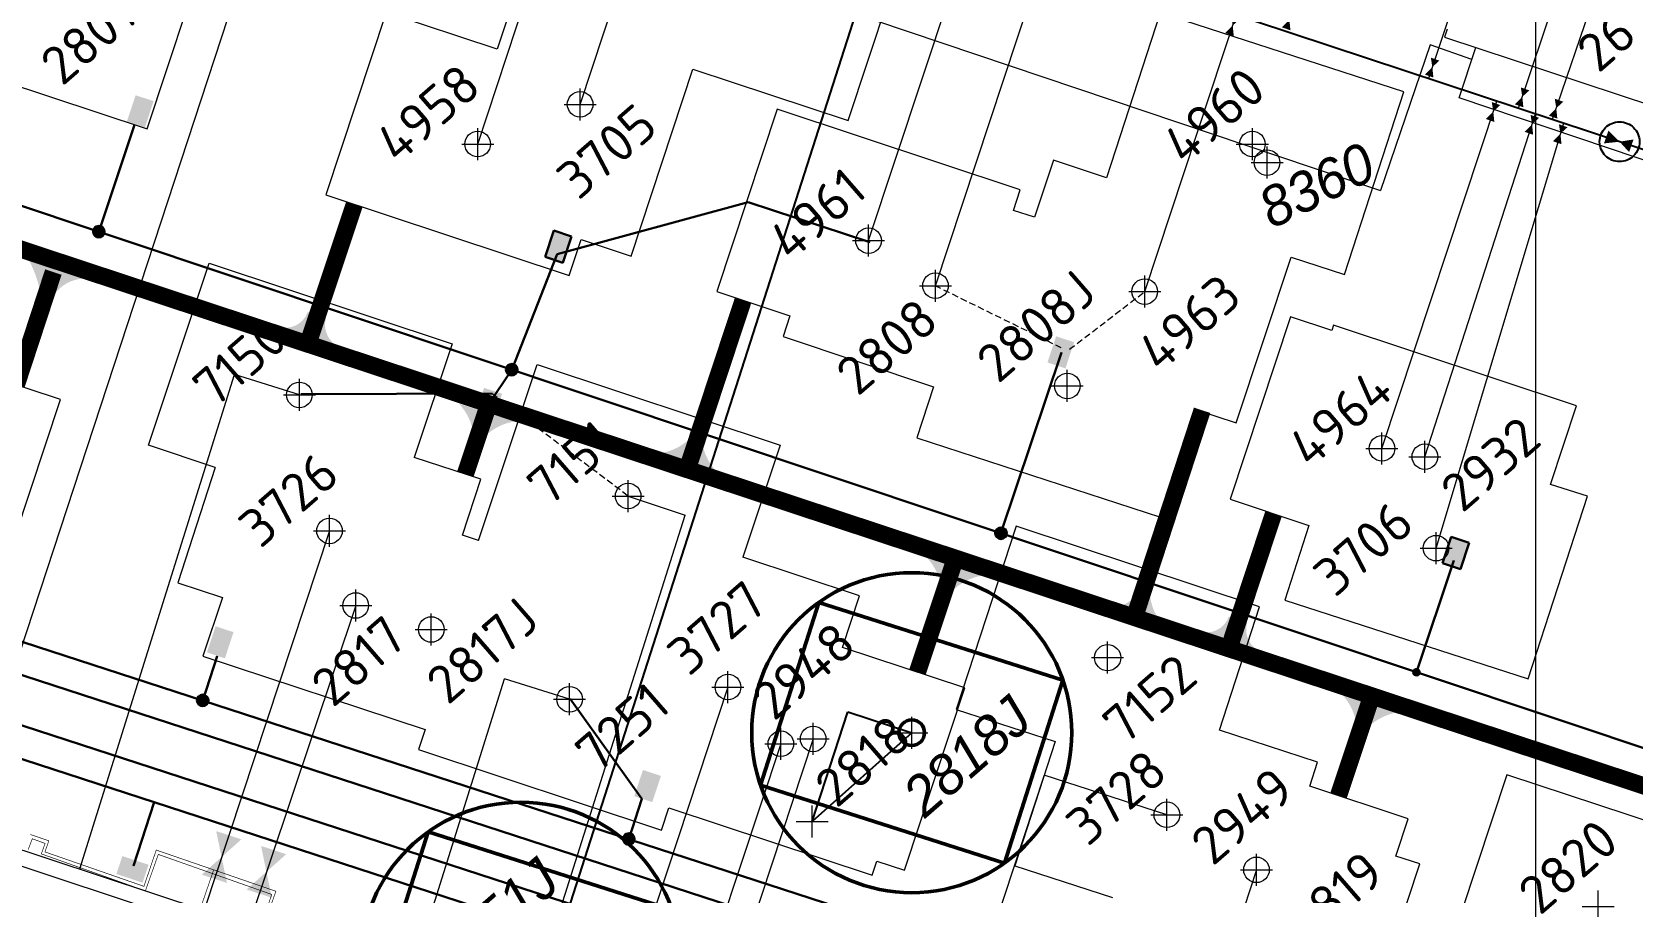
# Model space of a CAD drawing. Header units: millimetres. Extents: x 519 to 9564855, y -810 to 5021775.
# Drawn here: x 9542530 to 9543030, y 4998212 to 4998481 of the extents above; entities that cross this region are included whole.
import ezdxf
from ezdxf.enums import TextEntityAlignment as Align

# ---------------------------------------------------------------- set-up
doc = ezdxf.new("R2010")
doc.units = ezdxf.units.MM
doc.header["$LTSCALE"] = 2
doc.header["$MEASUREMENT"] = 0
doc.header["$PDMODE"] = 2
doc.header["$PDSIZE"] = 5
for name, pattern in [('1', [0]), ('92051501$0$DASHED', [0.75, 0.5, -0.25]), ('92051501$0$GROUND2', [35, 25, -10])]:
    doc.linetypes.add(name, pattern=pattern)
doc.layers.add('13A этап', color=7, linetype='Continuous', true_color=0xaafdfa)
for name, color, linetype in [('Existing roads', 41, 'Continuous'), ('Future Roads', 44, 'Continuous'), ('GRID_PULKOVO', 7, 'Continuous'), ('new 100 wells', 131, 'Continuous'), ('OilColl&Flowlines', 3, 'Continuous'), ('Stage 11.Object 3.Frame&Text', 7, 'Continuous'), ('Stage 12 wells.Text&Frame', 52, 'Continuous'), ('Stage8 wlls text', 7, 'Continuous'), ('Wels of 13phase', 200, 'Continuous'), ('Скважины - Конфликты наземки', 92, 'Continuous'), ('Скважины на 2013 год.', 21, '1'), ('Скважины на 2014 год', 70, 'Continuous')]:
    doc.layers.add(name, color=color, linetype=linetype)
for name, color, linetype, lineweight in [('PPLINE_GAS', 4, 'GAS_LINE', 30), ('Stage 11.Object 2.Frame&Text', 26, 'Continuous', 53), ('WELLS(drilled after 2000y)', 6, 'Continuous', 40), ('Скважины на 2022 год', 60, 'Continuous', 13), ('Скважины на 2023 год', 201, 'Continuous', 20), ('Скважины на 2027 год', 20, 'Continuous', 50), ('Электро', 1, 'Continuous', 30), ('Электроснаб', 1, 'Continuous', 18), ('Электроснабжене', 1, 'Continuous', 18)]:
    doc.layers.add(name, color=color, linetype=linetype, lineweight=lineweight)
doc.styles.add('92051501$0$STANDARD', font='simplex.shx')
doc.styles.add('Elect', font='isocpeur.ttf')
doc.styles.add('GeoApp', font='', dxfattribs={"height": 1})
doc.styles.add('Line_GUGK', font='')
doc.styles.get("Standard").update_dxf_attribs({"font": 'isocpeur.ttf', "width": 0.5})
doc.styles.get('GeoApp').set_extended_font_data('D431', italic=True)
doc.styles.get('Line_GUGK').set_extended_font_data('Bm431', italic=True)
doc.linetypes.add('GAS_LINE', pattern='A,0.5,-0.2,["G",92051501$0$STANDARD,S=0.1,R=0,X=-0.1,Y=-0.05],-0.05', length=0.75)

msp = doc.modelspace()

# ---------------------------------------------------------------- hatches: boundary and pattern name
at = {"layer": 'Existing roads', "lineweight": 0}
h = msp.add_hatch(color=256, dxfattribs=at)
edge = h.paths.add_edge_path(flags=16)
edge.add_line((9542915.00048, 4997805.77889), (9542915.82838, 4997805.50495))
edge = h.paths.add_edge_path(flags=16)
edge.add_line((9542915.0804, 4997806.02041), (9542916.50414, 4997805.54932))
edge = h.paths.add_edge_path(flags=17)
edge.add_line((9542915.16031, 4997806.26193), (9542916.96364, 4997805.66524))
edge = h.paths.add_edge_path(flags=17)
edge.add_line((9542915.24023, 4997806.50345), (9542917.32836, 4997805.81252))
edge = h.paths.add_edge_path(flags=17)
edge.add_line((9542915.32014, 4997806.74496), (9542917.63357, 4997805.97949))
edge = h.paths.add_edge_path(flags=17)
edge.add_line((9542915.40006, 4997806.98648), (9542917.89543, 4997806.16081))
edge = h.paths.add_edge_path(flags=17)
edge.add_line((9542915.47997, 4997807.228), (9542918.12293, 4997806.3535))
edge = h.paths.add_edge_path(flags=17)
edge.add_line((9542915.55988, 4997807.46952), (9542918.32156, 4997806.55573))
edge = h.paths.add_edge_path(flags=17)
edge.add_line((9542915.6398, 4997807.71104), (9542918.49494, 4997806.76633))
edge = h.paths.add_edge_path(flags=17)
edge.add_line((9542915.71971, 4997807.95256), (9542918.64549, 4997806.98447))
edge = h.paths.add_edge_path(flags=17)
edge.add_line((9542915.79963, 4997808.19408), (9542918.77483, 4997807.20964))
edge = h.paths.add_edge_path(flags=17)
edge.add_line((9542915.87954, 4997808.4356), (9542918.88401, 4997807.44147))
edge = h.paths.add_edge_path(flags=17)
edge.add_line((9542916.09053, 4997811.84928), (9542916.91843, 4997811.57535))
edge = h.paths.add_edge_path(flags=17)
edge.add_line((9542915.41477, 4997811.80492), (9542916.83851, 4997811.33383))
edge = h.paths.add_edge_path(flags=17)
edge.add_line((9542914.95527, 4997811.689), (9542916.7586, 4997811.09231))
edge = h.paths.add_edge_path(flags=16)
edge.add_line((9542914.59055, 4997811.54171), (9542916.67869, 4997810.85079))
edge = h.paths.add_edge_path(flags=17)
edge.add_line((9542914.28535, 4997811.37474), (9542916.59877, 4997810.60927))
edge = h.paths.add_edge_path(flags=16)
edge.add_line((9542914.02348, 4997811.19343), (9542916.51886, 4997810.36775))
edge = h.paths.add_edge_path(flags=16)
edge.add_line((9542913.79599, 4997811.00074), (9542916.43894, 4997810.12623))
edge = h.paths.add_edge_path(flags=16)
edge.add_line((9542913.59735, 4997810.7985), (9542916.35903, 4997809.88471))
edge = h.paths.add_edge_path(flags=17)
edge.add_line((9542913.42397, 4997810.58791), (9542916.27911, 4997809.64319))
edge = h.paths.add_edge_path(flags=17)
edge.add_line((9542913.27342, 4997810.36976), (9542916.1992, 4997809.40167))
edge = h.paths.add_edge_path(flags=17)
edge.add_line((9542913.14408, 4997810.1446), (9542916.11928, 4997809.16016))
edge = h.paths.add_edge_path(flags=17)
edge.add_line((9542913.0349, 4997809.91276), (9542916.03937, 4997808.91864))
edge = h.paths.add_edge_path(flags=16)
edge.add_line((9542912.9453, 4997809.67445), (9542918.97361, 4997807.67979))
edge = h.paths.add_edge_path(flags=0)
edge.add_line((9542912.9453, 4997809.67445), (9542918.97361, 4997807.67979))
edge = h.paths.add_edge_path(flags=17)
edge.add_line((9542916.95679, 4997811.69128), (9542914.96213, 4997805.66296))
edge = h.paths.add_edge_path()
edge.add_arc((9542915.95946, 4997808.67712), 3.17487, 0, 360)
h.paths.add_polyline_path([(9541621.30331, 4998240.21534), (9541619.40682, 4998234.52294), (9541668.34915, 4998218.3288), (9541670.24564, 4998224.02121)])
edge = h.paths.add_edge_path()
edge.add_line((9541543.45632, 4998259.65358), (9541545.35281, 4998265.34598))
edge.add_line((9541545.35281, 4998265.34598), (9539882.1273, 4998815.67717))
edge.add_arc((9539884.64036, 4998823.2722), 8, 161.691556, 251.691556, ccw=False)
edge.add_line((9539877.04533, 4998825.78526), (9539870.13442, 4998804.89892))
edge.add_arc((9539877.72945, 4998802.38586), 8, 71.691556, 161.691556, ccw=False)
edge.add_line((9539880.24251, 4998809.9809), (9541543.45632, 4998259.65358))
h.paths.add_polyline_path([(9542731.24197, 4997866.63683), (9542733.13846, 4997872.32923), (9541746.19614, 4998198.89057), (9541744.29964, 4998193.19816)])
edge = h.paths.add_edge_path()
edge.add_line((9542910.0184, 4997814.64503), (9542909.36398, 4997812.66899))
edge.add_line((9542909.36398, 4997812.66899), (9542916.00503, 4997810.46964))
edge.add_arc((9542908.97287, 4997822.57537), 14, 300.1520949, 341.6915561)
edge.add_line((9542922.26418, 4997818.17752), (9542982.04609, 4997998.85197))
edge.add_arc((9542983.94484, 4997998.22371), 2, 71.691556, 161.6915561, ccw=False)
edge.add_line((9542984.57311, 4998000.12246), (9542975.07709, 4998003.26452))
edge.add_arc((9542974.44884, 4998001.36581), 1.99996, -18.3072492, 71.6915562, ccw=False)
edge.add_line((9542976.34757, 4998000.73759), (9542916.56564, 4997820.06306))
edge.add_arc((9542908.97061, 4997822.57612), 8, 277.5258796, 341.691556, ccw=False)
h.paths.add_polyline_path([(9542831.9304, 4997833.32085), (9542833.8167, 4997839.01663), (9542809.08896, 4997847.19859), (9542807.19247, 4997841.50618)])
for points in [[(9542626.95538, 4998382.03633, -0.406846034), (9542622.13388, 4998391.33236), (9542616.43307, 4998393.21865, -0.406846034), (9542607.01841, 4998388.63311)], [(9542914.70481, 4998286.85597, -0.406846034), (9542909.88331, 4998296.15201), (9542904.18251, 4998298.0383, -0.406846034), (9542894.76785, 4998293.45275)]]:
    msp.add_hatch(color=256, dxfattribs=at).paths.add_polyline_path(points)
h = msp.add_hatch(color=256, dxfattribs=at)
h.paths.add_polyline_path([(9542737.8959, 4998353.63794), (9542739.48313, 4998353.04118, 0.155118741), (9542744.01579, 4998343.50417), (9542735.46019, 4998346.25731)])
h.paths.add_polyline_path([(9542736.37019, 4998354.21157), (9542737.8959, 4998353.63794), (9542735.46019, 4998346.25731), (9542726.66426, 4998349.08779, 0.161550784)])
at = {"layer": 'Future Roads', "lineweight": 0}
h = msp.add_hatch(color=256, dxfattribs=at)
edge = h.paths.add_edge_path()
edge.add_line((9542534.9325, 4998399.41432), (9542532.68099, 4998400.18694))
edge.add_arc((9542497.8396, 4998392.58594), 35.66087, 12.3068239, 28.0786048)
edge.add_line((9542529.30328, 4998409.37088), (9542537.3683, 4998406.71943))
edge.add_line((9542537.3683, 4998406.71943), (9542534.9325, 4998399.41432))
edge = h.paths.add_edge_path()
edge.add_line((9542537.15174, 4998398.54859), (9542534.9325, 4998399.41432))
edge.add_line((9542534.9325, 4998399.41432), (9542537.3683, 4998406.71943))
edge.add_line((9542537.3683, 4998406.71943), (9542546.40749, 4998403.63499))
edge.add_arc((9542546.76648, 4998392.01715), 11.62338, 91.7698692, 145.8111789)
h = msp.add_hatch(color=256, dxfattribs=at)
h.paths.add_polyline_path([(9542669.75191, 4998354.46104), (9542668.16468, 4998355.0578, 0.155118741), (9542663.63202, 4998364.59481), (9542672.18762, 4998361.84167)])
h.paths.add_polyline_path([(9542671.27762, 4998353.88741), (9542669.75191, 4998354.46104), (9542672.18762, 4998361.84167), (9542680.98355, 4998359.01119, 0.161550784)])
h = msp.add_hatch(color=256, dxfattribs=at)
h.paths.add_polyline_path([(9542815.95325, 4998306.31217), (9542814.36601, 4998306.90894, 0.155118741), (9542809.83336, 4998316.44595), (9542818.38895, 4998313.6928)])
h.paths.add_polyline_path([(9542817.47895, 4998305.73855), (9542815.95325, 4998306.31217), (9542818.38895, 4998313.6928), (9542827.18489, 4998310.86232, 0.161550784)])
h = msp.add_hatch(color=256, dxfattribs=at)
h.paths.add_polyline_path([(9542877.9849, 4998304.89934), (9542879.57214, 4998304.30258, 0.155118741), (9542884.10479, 4998294.76557), (9542875.54919, 4998297.51871)])
h.paths.add_polyline_path([(9542876.4592, 4998305.47297), (9542877.9849, 4998304.89934), (9542875.54919, 4998297.51871), (9542866.75326, 4998300.34919, 0.161550784)])
h = msp.add_hatch(color=256, dxfattribs=at)
h.paths.add_polyline_path([(9542945.65304, 4998263.55273), (9542944.0658, 4998264.14949, 0.155118741), (9542939.53315, 4998273.6865), (9542948.08874, 4998270.93336)])
h.paths.add_polyline_path([(9542947.17874, 4998262.9791), (9542945.65304, 4998263.55273), (9542948.08874, 4998270.93336), (9542956.88468, 4998268.10288, 0.161550784)])
at = {"layer": 'Электро'}
for points in [[(9542559.92382, 4998452.76645), (9542565.53606, 4998450.90947), (9542568.24329, 4998459.09133), (9542562.63105, 4998460.94831)], [(9542690.52543, 4998410.46894), (9542696.13766, 4998408.61195), (9542698.84489, 4998416.79381), (9542693.23266, 4998418.6508)], [(9542847.49603, 4998377.43538), (9542853.10826, 4998375.5784), (9542855.81549, 4998383.76026), (9542850.20325, 4998385.61724)], [(9542970.89617, 4998314.72297), (9542976.50841, 4998312.86598), (9542979.21564, 4998321.04784), (9542973.6034, 4998322.90483)], [(9542584.90826, 4998286.83079), (9542590.52049, 4998284.9738), (9542593.22772, 4998293.15566), (9542587.61549, 4998295.01265)], [(9542718.4186, 4998241.91077), (9542724.03083, 4998240.05378), (9542726.73806, 4998248.23564), (9542721.12583, 4998250.09263)]]:
    msp.add_hatch(color=256, dxfattribs=at).paths.add_polyline_path(points)
h = msp.add_hatch(color=256, dxfattribs=at)
edge = h.paths.add_edge_path()
edge.add_arc((9542551.14102, 4998418.29608), 1.80448, 0, 360)
h = msp.add_hatch(color=256, dxfattribs=at)
edge = h.paths.add_edge_path()
edge.add_arc((9542680.13254, 4998375.17202), 1.80448, 0, 360)
at = {"layer": 'Электро', "ltscale": 0.5}
msp.add_hatch(color=256, dxfattribs=at).paths.add_polyline_path([(9542668.78304, 4998361.33343), (9542674.39527, 4998359.47644), (9542677.1025, 4998367.6583), (9542671.49027, 4998369.51528)])
at = {"layer": 'Электро'}
h = msp.add_hatch(color=256, dxfattribs=at)
edge = h.paths.add_edge_path()
edge.add_arc((9542832.97257, 4998324.07499), 1.80448, 0, 360)
h = msp.add_hatch(color=256, dxfattribs=at)
edge = h.paths.add_edge_path()
edge.add_arc((9542583.59164, 4998271.83253), 1.80448, 0, 360)
h = msp.add_hatch(color=256, dxfattribs=at)
edge = h.paths.add_edge_path()
edge.add_arc((9542716.71006, 4998228.51848), 1.80448, 0, 360)
at = {"layer": 'Электро', "ltscale": 7.5}
msp.add_hatch(color=256, dxfattribs=at).paths.add_polyline_path([(9542564.81803, 4998214.87159), (9542566.67501, 4998220.48382), (9542558.49315, 4998223.19105), (9542556.63617, 4998217.57882)])
at = {"layer": 'Электроснаб', "linetype": '92051501$0$DASHED', "lineweight": 0}
for points in [[(9542559.92382, 4998452.76645), (9542565.53606, 4998450.90947), (9542568.24329, 4998459.09133), (9542562.63105, 4998460.94831)], [(9542690.52543, 4998410.46894), (9542696.13766, 4998408.61195), (9542698.84489, 4998416.79381), (9542693.23266, 4998418.6508)], [(9542847.49603, 4998377.43538), (9542853.10826, 4998375.5784), (9542855.81549, 4998383.76026), (9542850.20325, 4998385.61724)], [(9542970.89617, 4998314.72297), (9542976.50841, 4998312.86598), (9542979.21564, 4998321.04784), (9542973.6034, 4998322.90483)], [(9542584.90826, 4998286.83079), (9542590.52049, 4998284.9738), (9542593.22772, 4998293.15566), (9542587.61549, 4998295.01265)], [(9542718.4186, 4998241.91077), (9542724.03083, 4998240.05378), (9542726.73806, 4998248.23564), (9542721.12583, 4998250.09263)]]:
    msp.add_hatch(color=1, dxfattribs=at).paths.add_polyline_path(points)
h = msp.add_hatch(color=1, dxfattribs=at)
edge = h.paths.add_edge_path()
edge.add_arc((9542551.14102, 4998418.29608), 1.80448, 0, 360)
h = msp.add_hatch(color=1, dxfattribs=at)
edge = h.paths.add_edge_path()
edge.add_arc((9542680.13254, 4998375.17202), 1.80448, 0, 360)
at = {"layer": 'Электроснаб', "linetype": '92051501$0$DASHED', "lineweight": 0, "ltscale": 0.5}
msp.add_hatch(color=1, dxfattribs=at).paths.add_polyline_path([(9542668.78304, 4998361.33343), (9542674.39527, 4998359.47644), (9542677.1025, 4998367.6583), (9542671.49027, 4998369.51528)])
at = {"layer": 'Электроснаб', "linetype": '92051501$0$DASHED', "lineweight": 0}
h = msp.add_hatch(color=1, dxfattribs=at)
edge = h.paths.add_edge_path()
edge.add_arc((9542832.97257, 4998324.07499), 1.80448, 0, 360)
h = msp.add_hatch(color=1, dxfattribs=at)
edge = h.paths.add_edge_path()
edge.add_arc((9542583.59164, 4998271.83253), 1.80448, 0, 360)
h = msp.add_hatch(color=1, dxfattribs=at)
edge = h.paths.add_edge_path()
edge.add_arc((9542716.71006, 4998228.51848), 1.80448, 0, 360)
at = {"layer": 'Электроснаб', "linetype": '92051501$0$DASHED', "lineweight": 0, "ltscale": 7.5}
msp.add_hatch(color=1, dxfattribs=at).paths.add_polyline_path([(9542564.81803, 4998214.87159), (9542566.67501, 4998220.48382), (9542558.49315, 4998223.19105), (9542556.63617, 4998217.57882)])
at = {"layer": 'Электроснабжене', "linetype": '92051501$0$DASHED', "lineweight": 0}
for points in [[(9542559.92382, 4998452.76645), (9542565.53606, 4998450.90947), (9542568.24329, 4998459.09133), (9542562.63105, 4998460.94831)], [(9542690.52543, 4998410.46894), (9542696.13766, 4998408.61195), (9542698.84489, 4998416.79381), (9542693.23266, 4998418.6508)], [(9542847.49603, 4998377.43538), (9542853.10826, 4998375.5784), (9542855.81549, 4998383.76026), (9542850.20325, 4998385.61724)], [(9542970.89617, 4998314.72297), (9542976.50841, 4998312.86598), (9542979.21564, 4998321.04784), (9542973.6034, 4998322.90483)], [(9542584.90826, 4998286.83079), (9542590.52049, 4998284.9738), (9542593.22772, 4998293.15566), (9542587.61549, 4998295.01265)], [(9542718.4186, 4998241.91077), (9542724.03083, 4998240.05378), (9542726.73806, 4998248.23564), (9542721.12583, 4998250.09263)]]:
    msp.add_hatch(color=1, dxfattribs=at).paths.add_polyline_path(points)
h = msp.add_hatch(color=1, dxfattribs=at)
edge = h.paths.add_edge_path()
edge.add_arc((9542551.14102, 4998418.29608), 1.80448, 0, 360)
h = msp.add_hatch(color=1, dxfattribs=at)
edge = h.paths.add_edge_path()
edge.add_arc((9542680.13254, 4998375.17202), 1.80448, 0, 360)
at = {"layer": 'Электроснабжене', "linetype": '92051501$0$DASHED', "lineweight": 0, "ltscale": 0.5}
msp.add_hatch(color=1, dxfattribs=at).paths.add_polyline_path([(9542668.78304, 4998361.33343), (9542674.39527, 4998359.47644), (9542677.1025, 4998367.6583), (9542671.49027, 4998369.51528)])
at = {"layer": 'Электроснабжене', "linetype": '92051501$0$DASHED', "lineweight": 0}
h = msp.add_hatch(color=1, dxfattribs=at)
edge = h.paths.add_edge_path()
edge.add_arc((9542832.97257, 4998324.07499), 1.80448, 0, 360)
h = msp.add_hatch(color=1, dxfattribs=at)
edge = h.paths.add_edge_path()
edge.add_arc((9542583.59164, 4998271.83253), 1.80448, 0, 360)
h = msp.add_hatch(color=1, dxfattribs=at)
edge = h.paths.add_edge_path()
edge.add_arc((9542716.71006, 4998228.51848), 1.80448, 0, 360)
at = {"layer": 'Электроснабжене', "linetype": '92051501$0$DASHED', "lineweight": 0, "ltscale": 7.5}
msp.add_hatch(color=1, dxfattribs=at).paths.add_polyline_path([(9542564.81803, 4998214.87159), (9542566.67501, 4998220.48382), (9542558.49315, 4998223.19105), (9542556.63617, 4998217.57882)])

# ---------------------------------------------------------------- linework, layer by layer
at = {"color": 3, "lineweight": 0, "ltscale": 5}
for p, q in [((9542545.17832, 4998219.16809), (9542593.55363, 4998373.72048)), ((9542613.8, 4998367.3), (9542593.55363, 4998373.72048)), ((9542716.5, 4998335.7), (9542734.32373, 4998329.77103)), ((9542684.70693, 4998173.0006), (9542734.32292, 4998329.7713)), ((9542648.55125, 4998184.96386), (9542677.85009, 4998278.56958)), ((9542698.2, 4998272.2), (9542677.85009, 4998278.56958))]:
    msp.add_line(p, q, dxfattribs=at)
at = {"layer": '13A этап', "color": 0, "linetype": 'ByBlock', "lineweight": 0}
msp.add_lwpolyline([(9542729.21236, 4998238.26462), (9542792.76254, 4998217.23702), (9542794.20655, 4998221.60113)], dxfattribs=at)
msp.add_circle((9542764.2, 4998258.3), 4, dxfattribs=at)
msp.add_point((9542764.2, 4998258.3), dxfattribs=at)
at = {"layer": 'Existing roads', "lineweight": 0, "const_width": 5.4, "flags": 128}
for points in [[(9543265.07276, 4998168.63399), (9542338.03945, 4998475.27355)], [(9542630.95978, 4998426.84011), (9542616.45816, 4998383.24881)], [(9542752.41225, 4998396.85436), (9542734.92703, 4998343.99301)], [(9542918.14029, 4998330.19141), (9542904.1939, 4998288.04226)]]:
    msp.add_lwpolyline(points, dxfattribs=at)
at = {"layer": 'Future Roads', "lineweight": 0, "const_width": 5.4, "flags": 128}
for points in [[(9542536.93517, 4998405.69133), (9542525.346, 4998370.39614)], [(9542672.94277, 4998364.49586), (9542665.62915, 4998342.52487)], [(9542818.55439, 4998315.7205), (9542806.88128, 4998280.63161)], [(9542948.8018, 4998273.24855), (9542938.39721, 4998242.04251)]]:
    msp.add_lwpolyline(points, dxfattribs=at)
at = {"layer": 'Future Roads', "lineweight": 0, "const_width": 5.4}
msp.add_lwpolyline([(9542895.8091, 4998362.49514), (9542874.66046, 4998297.76696)], dxfattribs=at)
at = {"layer": 'GRID_PULKOVO', "lineweight": 0}
msp.add_line((9543000.00017, 5010000), (9543000.00017, 4991999.97358), dxfattribs=at)
at = {"layer": 'new 100 wells', "color": 0, "linetype": 'ByBlock', "lineweight": 0}
msp.add_lwpolyline([(9542836.88541, 4998424.9773), (9542839.01798, 4998431.42241), (9542763.03745, 4998456.56299), (9542744.18202, 4998399.5776), (9542767.01459, 4998392.02271)], dxfattribs=at)
msp.add_circle((9542791.6, 4998415.5), 4, dxfattribs=at)
msp.add_point((9542791.6, 4998415.5), dxfattribs=at)
at = {"layer": 'OilColl&Flowlines', "lineweight": 25}
msp.add_line((9543220.35647, 4998382.2503), (9541918.21739, 4998812.69681), dxfattribs=at)
at = {"layer": 'OilColl&Flowlines', "linetype": 'ByBlock', "lineweight": 0}
for p, q in [((9542669.5, 4998445.7), (9542704.86246, 4998552.64317)), ((9542877.9, 4998399.6), (9542906.47996, 4998485.97513)), ((9542952, 4998350.6), (9542987.86527, 4998459.06378))]:
    msp.add_line(p, q, dxfattribs=at)
at = {"layer": 'OilColl&Flowlines', "linetype": '92051501$0$GROUND2', "lineweight": -2, "ltscale": 50}
msp.add_line((9542795.37463, 4998510.85681), (9542686.8276, 4998172.3559, 0), dxfattribs=at)
at = {"layer": 'OilColl&Flowlines', "lineweight": 0}
for p, q in [((9542791.6, 4998415.5), (9542823.92976, 4998513.27167)), ((9541860.89027, 4998445.5866), (9543047.06354, 4998053.10336))]:
    msp.add_line(p, q, dxfattribs=at)
at = {"layer": 'OilColl&Flowlines', "color": 3, "linetype": 'ByBlock', "lineweight": 0, "ltscale": 25}
for p, q in [((9542812.51009, 4998401.43048), (9542846.998, 4998505.64373)), ((9543009.3, 4998500.9), (9542994.58847, 4998456.84065)), ((9543019.2, 4998494.6), (9543005.20943, 4998453.32866)), ((9542965.4, 4998348), (9543000.00017, 4998455.09321)), ((9542631.4, 4998301.5), (9542598.01042, 4998201.6869)), ((9542774.3, 4998259.8), (9542739.57278, 4998154.84648)), ((9542764.2, 4998258.3), (9542730.91679, 4998157.71059))]:
    msp.add_line(p, q, dxfattribs=at)
at = {"layer": 'OilColl&Flowlines', "linetype": 'ByBlock', "lineweight": 0, "ltscale": 25}
msp.add_line((9542912.8, 4998218.9), (9542876.60336, 4998109.50555), dxfattribs=at)
at = {"layer": 'OilColl&Flowlines', "lineweight": -2}
for points in [[(9542906.23441, 4998485.2094, 2.82593, 0, 0), (9542905.36263, 4998482.73686, 0, 2.82593, 0), (9542904.3705, 4998479.92298, 2.82593, 2.82593, 0)], [(9542968.60023, 4998472.21743, 2.82593, 0, 0), (9542967.72845, 4998469.7449, 0, 2.82593, 0), (9542966.73632, 4998466.93102, 2.82593, 2.82593, 0)], [(9542996.70889, 4998462.92555, 2.82593, 0, 0), (9542995.83711, 4998460.45302, 0, 2.82593, 0), (9542994.84498, 4998457.63914, 2.82593, 2.82593, 0)], [(9542987.63574, 4998458.3465, 2.82593, 0, 0), (9542986.76397, 4998455.87396, 0, 2.82593, 0), (9542985.77183, 4998453.06008, 2.82593, 2.82593, 0)], [(9543007.31737, 4998459.37619, 2.82593, 0, 0), (9543006.44559, 4998456.90366, 0, 2.82593, 0), (9543005.45346, 4998454.08977, 2.82593, 2.82593, 0)], [(9542999.75847, 4998454.3391, 2.82593, 0, 0), (9542998.88669, 4998451.86657, 0, 2.82593, 0), (9542997.89456, 4998449.05269, 2.82593, 2.82593, 0)], [(9543008.61538, 4998451.40432, 2.82593, 0, 0), (9543007.7436, 4998448.93179, 0, 2.82593, 0), (9543006.75147, 4998446.1179, 2.82593, 2.82593, 0)], [(9543029.9023, 4998445.14506, 4.19757, 0, 0), (9543026.22419, 4998446.42436, 0, 4.19757, 0), (9543022.0383, 4998447.88028, 4.19757, 4.19757, 0)]]:
    msp.add_lwpolyline(points, format="xyseb", dxfattribs=at)
at = {"layer": 'OilColl&Flowlines', "color": 1, "lineweight": -2}
msp.add_lwpolyline([(9542923.93788, 4998486.98138, 2.82593, 0, 0), (9542923.0661, 4998484.50884, 0, 2.82593, 0), (9542922.07397, 4998481.69496, 2.82593, 2.82593, 0)], format="xyseb", dxfattribs=at)
at = {"layer": 'OilColl&Flowlines', "linetype": '92051501$0$GROUND2', "lineweight": -2, "ltscale": 50}
msp.add_circle((9543026.22419, 4998446.42436), 6.22719, dxfattribs=at)
at = {"layer": 'OilColl&Flowlines', "color": 3, "lineweight": 0}
for points in [[(9542595.66225, 4998228.40181), (9542589.48222, 4998222.89724), (9542587.80514, 4998231.00158)], [(9542609.67446, 4998223.76542), (9542603.49444, 4998218.26085), (9542601.81735, 4998226.36519)], [(9542591.15931, 4998214.7929), (9542583.3022, 4998217.39267), (9542589.48222, 4998222.89724)], [(9542605.17152, 4998210.15651), (9542597.31441, 4998212.75629), (9542603.49444, 4998218.26085)]]:
    msp.add_solid(points, dxfattribs=at)
at = {"layer": 'PPLINE_GAS', "color": 4, "linetype": 'GAS_LINE', "lineweight": 0, "ltscale": 25}
for p, q in [((9542611.13931, 4998545.18502, 0), (9542524.39632, 4998280.57741)), ((9542611.34011, 4998545.79754, 0), (9542951.51798, 4998431.2231)), ((9542967.00322, 4998476.70366), (9542951.51798, 4998431.2231)), ((9542980.11117, 4998472.07515), (9542967.00322, 4998476.70366))]:
    msp.add_line(p, q, dxfattribs=at)
at = {"layer": 'PPLINE_GAS', "color": 4, "linetype": 'GAS_LINE', "lineweight": 0, "ltscale": 15}
for p, q in [((9542976.12757, 4998460.17428), (9542981.31657, 4998475.85661)), ((9543466.85717, 4998293.90202), (9542976.12757, 4998460.17428))]:
    msp.add_line(p, q, dxfattribs=at)
at = {"layer": 'Stage 11.Object 2.Frame&Text', "color": 0, "linetype": 'ByBlock', "lineweight": 0}
msp.add_lwpolyline([(9543004.68579, 4998339.34507), (9543012.81798, 4998363.92241), (9542936.83745, 4998389.06299), (9542936.29056, 4998387.41013)], dxfattribs=at)
msp.add_circle((9542965.4, 4998348), 4, dxfattribs=at)
msp.add_point((9542965.4, 4998348), dxfattribs=at)
at = {"layer": 'Stage 11.Object 3.Frame&Text', "color": 0, "linetype": 'ByBlock', "lineweight": 0}
for points in [[(9542972.40435, 4998481.56286), (9542971.58202, 4998479.07759), (9543047.56255, 4998453.93701), (9543066.41798, 4998510.92241), (9543055.79565, 4998514.43714)], [(9542843.43074, 4998422.81156), (9542836.88541, 4998424.9773)], [(9542767.01459, 4998392.02271), (9542764.88202, 4998385.5776), (9542811.90091, 4998369.84722), (9542811.90091, 4998369.84722)], [(9542455.01103, 4998330.42756), (9542520.26255, 4998308.83701), (9542539.11798, 4998365.82241), (9542507.17008, 4998376.39339)], [(9542589.72674, 4998304.03721), (9542583.65597, 4998285.6957), (9542653.04311, 4998262.73675)], [(9542794.20655, 4998221.60113), (9542802.86254, 4998218.73702), (9542821.71798, 4998275.72241), (9542783.4389, 4998288.38826)], [(9543057.636, 4998226.56903), (9542990.97491, 4998248.62598), (9542972.11947, 4998191.64058), (9542982.45113, 4998188.22202)], [(9542872.83183, 4998200.51259), (9542868.98202, 4998188.8776), (9542944.96254, 4998163.73702), (9542963.81798, 4998220.72241), (9542956.36817, 4998223.18742)]]:
    msp.add_lwpolyline(points, dxfattribs=at)
for centre in [(9542812.51009, 4998401.43048), (9542631.4, 4998301.5), (9542774.3, 4998259.8)]:
    msp.add_circle(centre, 4, dxfattribs=at)
for p in [(9542812.5, 4998401.4), (9542631.4, 4998301.5), (9542774.3, 4998259.8), (9543019.5, 4998207.4)]:
    msp.add_point(p, dxfattribs=at)
at = {"layer": 'Stage 12 wells.Text&Frame', "color": 0, "linetype": 'ByBlock', "lineweight": 0}
msp.add_lwpolyline([(9542492.18555, 4998481.33049), (9542490.28202, 4998475.5776), (9542566.26254, 4998450.43702), (9542585.11798, 4998507.42241), (9542559.3334, 4998515.95406)], dxfattribs=at)
at = {"layer": 'Stage8 wlls text', "color": 0, "linetype": 'ByBlock', "lineweight": 0}
for points in [[(9542865.99101, 4998435.15263), (9542849.33745, 4998440.66299), (9542843.43074, 4998422.81156)], [(9542893.71361, 4998362.75541), (9542906.46254, 4998358.53702), (9542923.60542, 4998410.34668)]]:
    msp.add_lwpolyline(points, dxfattribs=at)
msp.add_circle((9542877.9, 4998399.6), 4, dxfattribs=at)
msp.add_point((9542877.9, 4998399.6), dxfattribs=at)
at = {"layer": 'WELLS(drilled after 2000y)', "color": 0, "linetype": 'ByBlock', "lineweight": 0}
for points in [[(9542675.60338, 4998475.29267), (9542640.93745, 4998486.76299), (9542622.08202, 4998429.7776), (9542698.06254, 4998404.63702), (9542701.78021, 4998415.8666)], [(9542936.29056, 4998387.41013), (9542923.43745, 4998391.66299), (9542904.58202, 4998334.6776), (9542929.1679, 4998326.54257)]]:
    msp.add_lwpolyline(points, dxfattribs=at)
at = {"layer": 'WELLS(drilled after 2000y)', "color": 6, "lineweight": 0, "const_width": 0.2}
for points in [[(9542529.783, 4998229.926), (9542535.516, 4998227.966), (9542534.30878, 4998224.48994), (9542565.229, 4998213.737), (9542569.071, 4998225.074), (9542606.453, 4998212.194), (9542603.794, 4998204.664)], [(9542529.0416, 4998225.17697), (9542530.35985, 4998228.59809), (9542534.3665, 4998227.12899), (9542533.16384, 4998223.87827), (9542565.6836, 4998212.31823), (9542569.70984, 4998223.71348), (9542605.15953, 4998211.18818), (9542602.62716, 4998203.82156), (9542637.59129, 4998191.81401), (9542638.87069, 4998195.25945), (9542643.18158, 4998193.65866), (9542642.01053, 4998190.29178), (9542679.01871, 4998177.36867), (9542680.18845, 4998180.58841), (9542684.44162, 4998179.11277), (9542683.382, 4998175.846), (9542732.45598, 4998158.94807)]]:
    msp.add_lwpolyline(points, dxfattribs=at)
at = {"layer": 'WELLS(drilled after 2000y)', "color": 6, "lineweight": 0, "const_width": 0.2, "elevation": 0.46993}
msp.add_lwpolyline([(9542587.02448, 4998218.88811), (9542581.98297, 4998204.25404), (9542572.85584, 4998207.27404), (9542570.57501, 4998200.40022), (9542580.81352, 4998197.01248), (9542577.50821, 4998187.02308), (9542582.25511, 4998185.45242), (9542580.04481, 4998178.85552), (9542572.44977, 4998181.36858), (9542570.87911, 4998176.62168)], dxfattribs=at)
at = {"layer": 'WELLS(drilled after 2000y)', "color": 0, "linetype": 'ByBlock', "lineweight": 0}
for centre in [(9542669.5, 4998445.7), (9542952, 4998350.6)]:
    msp.add_circle(centre, 4, dxfattribs=at)
for p in [(9542669.5, 4998445.7), (9542952, 4998350.6)]:
    msp.add_point(p, dxfattribs=at)
at = {"layer": 'Wels of 13phase', "color": 0, "linetype": 'ByBlock', "lineweight": 0}
msp.add_lwpolyline([(9542956.36817, 4998223.18742), (9542960.21798, 4998234.82241), (9542929.4553, 4998245.00122)], dxfattribs=at)
msp.add_circle((9542912.8, 4998218.9), 4, dxfattribs=at)
msp.add_point((9542912.8, 4998218.9), dxfattribs=at)
at = {"layer": 'Скважины - Конфликты наземки', "linetype": 'ByBlock', "lineweight": 0}
msp.add_circle((9542916.1, 4998439.9), 4, dxfattribs=at)
at = {"layer": 'Скважины - Конфликты наземки', "linetype": 'ByBlock', "lineweight": 0, "ltscale": 80}
msp.add_point((9542916.1, 4998439.9), dxfattribs=at)
at = {"layer": 'Скважины на 2013 год.', "color": 3, "linetype": 'ByBlock', "lineweight": 0, "ltscale": 5}
for p, q in [((9542701.5, 4998458.1), (9542730.00947, 4998544.3437)), ((9542985.6, 4998523.8), (9542966.54115, 4998466.15372)), ((9542968.9, 4998319.4), (9543008.76107, 4998452.19713)), ((9542623.2, 4998324.8), (9542583.9982, 4998206.32329)), ((9542747.69168, 4998276.01929), (9542710.75306, 4998164.38241)), ((9542846.49864, 4998248.50515), (9542808.01539, 4998132.20006)), ((9542884.8, 4998236.1), (9542846.49864, 4998248.50515))]:
    msp.add_line(p, q, dxfattribs=at)
at = {"layer": 'Скважины на 2013 год.', "color": 0, "linetype": 'ByBlock', "lineweight": 0}
for points in [[(9542715.09172, 4998495.73581), (9542685.59993, 4998505.50451), (9542675.60338, 4998475.29267)], [(9542701.78021, 4998415.8666), (9542717.40007, 4998410.69549), (9542736.72513, 4998469.09782)], [(9542587.52323, 4998344.61501), (9542575.83904, 4998308.53457), (9542589.72674, 4998304.03721)], [(9542664.77621, 4998323.50167), (9542670.43286, 4998340.96925), (9542649.66323, 4998347.69523)], [(9542929.1679, 4998326.54257), (9542921.60309, 4998303.18266), (9542997.71178, 4998278.53582), (9543016.19691, 4998335.61734), (9543004.68579, 4998339.34507)], [(9542783.4389, 4998288.38826), (9542788.80299, 4998304.47733), (9542752.36071, 4998316.62718)], [(9542929.4553, 4998245.00122), (9542931.90148, 4998252.55496), (9542901.20879, 4998262.4944)], [(9542849.89819, 4998258.97011), (9542837.30766, 4998220.12028), (9542867.78818, 4998210.24955)]]:
    msp.add_lwpolyline(points, dxfattribs=at)
for centre in [(9542701.5, 4998458.1), (9542623.2, 4998324.8), (9542968.9, 4998319.4), (9542747.69168, 4998276.01929), (9542884.8, 4998236.1)]:
    msp.add_circle(centre, 4, dxfattribs=at)
for p in [(9542701.5, 4998458.1), (9542623.2, 4998324.8), (9542968.9, 4998319.4), (9542747.69168, 4998276.01929), (9542884.8, 4998236.1)]:
    msp.add_point(p, dxfattribs=at)
at = {"layer": 'Скважины на 2014 год', "color": 0, "linetype": 'ByBlock', "lineweight": 0}
for points in [[(9542587.52323, 4998344.61501), (9542566.64317, 4998351.55468), (9542585.56689, 4998408.4923), (9542661.48372, 4998383.26068), (9542649.66323, 4998347.69523)], [(9542669.79122, 4998321.84229), (9542688.05467, 4998376.79334), (9542763.97151, 4998351.56172), (9542752.36071, 4998316.62718)], [(9542653.04481, 4998262.73618), (9542650.96129, 4998256.47297), (9542726.87812, 4998231.24135), (9542729.21236, 4998238.26462)], [(9542489.96409, 4998232.34884), (9542489.96409, 4998232.34884), (9542565.88092, 4998207.11722), (9542565.41938, 4998205.72854)]]:
    msp.add_lwpolyline(points, dxfattribs=at)
for centre in [(9542613.8, 4998367.3), (9542716.5, 4998335.7), (9542698.2, 4998272.2)]:
    msp.add_circle(centre, 4, dxfattribs=at)
for p in [(9542613.8, 4998367.3), (9542716.5, 4998335.7), (9542698.2, 4998272.2)]:
    msp.add_point(p, dxfattribs=at)
at = {"layer": 'Скважины на 2022 год', "color": 0, "linetype": 'ByBlock', "lineweight": 0}
msp.add_lwpolyline([(9542669.79122, 4998321.84229), (9542664.77621, 4998323.50167)], dxfattribs=at)
msp.add_circle((9542655, 4998294), 4, dxfattribs=at)
msp.add_point((9542655, 4998294), dxfattribs=at)
at = {"layer": 'Скважины на 2023 год', "color": 0, "linetype": 'ByBlock', "lineweight": 0}
for points in [[(9542736.72513, 4998469.09782), (9542785.26255, 4998453.03701), (9542804.11798, 4998510.02241), (9542728.13745, 4998535.16299), (9542715.09172, 4998495.73581)], [(9542923.60542, 4998410.34668), (9542940.28693, 4998404.92653), (9542958.82795, 4998461.98992), (9542882.74343, 4998486.71128), (9542865.99101, 4998435.15263)], [(9542811.90091, 4998369.84722), (9542806.70241, 4998353.84789), (9542882.78693, 4998329.12653), (9542893.71361, 4998362.75541)], [(9542901.20879, 4998262.4944), (9542913.71798, 4998301.12241), (9542837.73459, 4998326.26393), (9542819.00309, 4998268.98266), (9542849.89819, 4998258.97011)]]:
    msp.add_lwpolyline(points, dxfattribs=at)
for centre, radius in [((9542911.5, 4998445.7), 4), ((9542853.7, 4998370.1), 4), ((9542866.3, 4998285.2), 4.0951)]:
    msp.add_circle(centre, radius, dxfattribs=at)
for p in [(9542911.5, 4998445.7), (9542853.7, 4998370.1), (9542866.3, 4998285.2)]:
    msp.add_point(p, dxfattribs=at)
at = {"layer": 'Скважины на 2027 год', "lineweight": 25}
for p, q in [((9542774, 4998234), (9542785.12461, 4998268.23803)), ((9542785.12461, 4998268.23803), (9542805.0968, 4998261.74868)), ((9542805.0968, 4998261.74868), (9542774, 4998234))]:
    msp.add_line(p, q, dxfattribs=at)
at = {"layer": 'Скважины на 2027 год', "linetype": 'ByBlock', "ltscale": 50}
for points in [[(9542757.87593, 4998245.31125), (9542834.09858, 4998221.01912), (9542852.31767, 4998278.18611), (9542776.09502, 4998302.47824)], [(9542635.77913, 4998173.56257), (9542712.00178, 4998149.27044), (9542730.22087, 4998206.43743), (9542653.99822, 4998230.72956)]]:
    msp.add_lwpolyline(points, close=True, dxfattribs=at)
for centre in [(9542805.0968, 4998261.74868), (9542683, 4998190)]:
    msp.add_circle(centre, 50, dxfattribs=at)
at = {"layer": 'Скважины на 2027 год', "linetype": 'ByBlock'}
msp.add_circle((9542805.0968, 4998261.74868), 4, dxfattribs=at)
at = {"layer": 'Скважины на 2027 год', "linetype": 'ByBlock', "lineweight": 0}
for p in [(9542805.1, 4998261.7), (9542774, 4998234)]:
    msp.add_point(p, dxfattribs=at)
at = {"layer": 'Электро'}
for p, q in [((9543137.1953, 4998222.36816), (9541439.99615, 4998789.77071)), ((9543034.5, 4998114.6), (9541961.6, 4998463.7)), ((9543029.9, 4998100.5), (9541966.8, 4998446.1)), ((9542693.2329, 4998418.65154, 0), (9542690.52567, 4998410.46968, 0)), ((9542698.84513, 4998416.79455, 0), (9542693.2329, 4998418.65154, 0)), ((9542696.13791, 4998408.61269, 0), (9542698.84513, 4998416.79455, 0)), ((9542690.52567, 4998410.46968, 0), (9542696.13791, 4998408.61269, 0)), ((9543026.80587, 4998090.99073), (9542245.55846, 4998344.96411)), ((9542973.60365, 4998322.90557, 0), (9542970.89642, 4998314.72371, 0)), ((9542979.21588, 4998321.04858, 0), (9542973.60365, 4998322.90557, 0)), ((9542976.50865, 4998312.86673, 0), (9542979.21588, 4998321.04858, 0)), ((9543037.59413, 4998124.10928), (9542443.88609, 4998317.25681)), ((9542970.89642, 4998314.72371, 0), (9542976.50865, 4998312.86673, 0))]:
    msp.add_line(p, q, dxfattribs=at)
at = {"layer": 'Электро', "ltscale": 25}
for p, q in [((9542562.29146, 4998451.67893), (9542551.14102, 4998418.29608)), ((9542588.09288, 4998285.66634), (9542583.59164, 4998271.83253)), ((9542720.79288, 4998241.06634), (9542716.71006, 4998228.51848))]:
    msp.add_line(p, q, dxfattribs=at)
at = {"layer": 'Электро', "ltscale": 2}
for p, q in [((9542694.28964, 4998411.22926, 0), (9542754.01003, 4998427.56072)), ((9542754.01043, 4998427.56193), (9542792.00029, 4998414.99043)), ((9542614.27975, 4998367.48964, 0), (9542674.02337, 4998367.79147, 0)), ((9542698.37767, 4998272.32723), (9542720.79288, 4998241.06634))]:
    msp.add_line(p, q, dxfattribs=at)
at = {"layer": 'Электро', "ltscale": 0.5}
for p, q in [((9542694.28964, 4998411.22926, 0), (9542680.13254, 4998375.17202)), ((9542851.84403, 4998380.57329, 0), (9542832.97257, 4998324.07499)), ((9542680.13254, 4998375.17202), (9542672.94277, 4998364.49586)), ((9542974.45087, 4998315.52972, 0), (9542962.77423, 4998280.62804, 0))]:
    msp.add_line(p, q, dxfattribs=at)
at = {"layer": 'Электро', "ltscale": 7.5}
msp.add_line((9542562.00998, 4998220.1583), (9542568.45818, 4998239.99361), dxfattribs=at)
at = {"layer": 'Электро'}
for centre in [(9542551.14102, 4998418.29608), (9542680.13254, 4998375.17202), (9542832.97257, 4998324.07499), (9542583.59164, 4998271.83253), (9542716.71006, 4998228.51848)]:
    msp.add_circle(centre, 1.80448, dxfattribs=at)
at = {"layer": 'Электро', "ltscale": 80}
for start, end in [(162, 341.9999999), (341.9999999, 162)]:
    msp.add_arc((9542962.77423, 4998280.62804, 0), 1, start, end, dxfattribs=at)
at = {"layer": 'Электро'}
for start, end in [(162, 342), (342, 162)]:
    msp.add_arc((9542962.77423, 4998280.62804, 0), 0.5, start, end, dxfattribs=at)
at = {"layer": 'Электроснаб', "color": 1, "linetype": 'ByBlock', "lineweight": 0}
for p, q in [((9543137.1953, 4998222.36816), (9541439.99615, 4998789.77071)), ((9543034.5, 4998114.6), (9541961.6, 4998463.7)), ((9543029.9, 4998100.5), (9541966.8, 4998446.1)), ((9543026.80587, 4998090.99073), (9542245.55846, 4998344.96411)), ((9543037.59413, 4998124.10928), (9542443.88609, 4998317.25681))]:
    msp.add_line(p, q, dxfattribs=at)
at = {"layer": 'Электроснаб', "color": 1, "linetype": '92051501$0$DASHED', "lineweight": 0, "ltscale": 25}
for p, q in [((9542562.29146, 4998451.67893), (9542551.14102, 4998418.29608)), ((9542588.09288, 4998285.66634), (9542583.59164, 4998271.83253))]:
    msp.add_line(p, q, dxfattribs=at)
at = {"layer": 'Электроснаб', "color": 1, "linetype": '92051501$0$DASHED', "lineweight": 0, "ltscale": 2}
for p, q in [((9542694.28964, 4998411.22926, 0), (9542754.01003, 4998427.56072)), ((9542754.01043, 4998427.56193), (9542792.00029, 4998414.99043)), ((9542812.3, 4998401.5), (9542851.70196, 4998382.12264)), ((9542854.40282, 4998381.55405), (9542877.9, 4998399.6)), ((9542614.27975, 4998367.48964, 0), (9542674.02337, 4998367.79147, 0))]:
    msp.add_line(p, q, dxfattribs=at)
at = {"layer": 'Электроснаб', "color": 1, "linetype": '92051501$0$DASHED', "lineweight": 0}
for p, q in [((9542693.2329, 4998418.65154, 0), (9542690.52567, 4998410.46968, 0)), ((9542698.84513, 4998416.79455, 0), (9542693.2329, 4998418.65154, 0)), ((9542696.13791, 4998408.61269, 0), (9542698.84513, 4998416.79455, 0)), ((9542690.52567, 4998410.46968, 0), (9542696.13791, 4998408.61269, 0)), ((9542973.60365, 4998322.90557, 0), (9542970.89642, 4998314.72371, 0)), ((9542979.21588, 4998321.04858, 0), (9542973.60365, 4998322.90557, 0)), ((9542976.50865, 4998312.86673, 0), (9542979.21588, 4998321.04858, 0)), ((9542970.89642, 4998314.72371, 0), (9542976.50865, 4998312.86673, 0))]:
    msp.add_line(p, q, dxfattribs=at)
at = {"layer": 'Электроснаб', "color": 1, "linetype": '92051501$0$DASHED', "lineweight": 0, "ltscale": 0.5}
for p, q in [((9542694.28964, 4998411.22926, 0), (9542680.13254, 4998375.17202)), ((9542851.84403, 4998380.57329, 0), (9542832.97257, 4998324.07499)), ((9542680.13254, 4998375.17202), (9542672.94277, 4998364.49586)), ((9542974.45087, 4998315.52972, 0), (9542962.77423, 4998280.62804, 0))]:
    msp.add_line(p, q, dxfattribs=at)
at = {"layer": 'Электроснаб', "color": 1, "lineweight": 0, "ltscale": 2}
msp.add_line((9542698.37767, 4998272.32723), (9542720.79288, 4998241.06634), dxfattribs=at)
at = {"layer": 'Электроснаб', "color": 1, "lineweight": 0, "ltscale": 7.5}
msp.add_line((9542562.00998, 4998220.1583), (9542568.45818, 4998239.99361), dxfattribs=at)
at = {"layer": 'Электроснаб', "color": 1, "lineweight": 0, "ltscale": 25}
msp.add_line((9542720.79288, 4998241.06634), (9542716.71006, 4998228.51848), dxfattribs=at)
at = {"layer": 'Электроснаб', "color": 1, "linetype": '92051501$0$DASHED', "lineweight": 0}
for centre in [(9542551.14102, 4998418.29608), (9542680.13254, 4998375.17202), (9542832.97257, 4998324.07499), (9542583.59164, 4998271.83253), (9542716.71006, 4998228.51848)]:
    msp.add_circle(centre, 1.80448, dxfattribs=at)
at = {"layer": 'Электроснаб', "color": 1, "linetype": '92051501$0$DASHED', "lineweight": 0, "ltscale": 80}
for start, end in [(162, 341.9999999), (341.9999999, 162)]:
    msp.add_arc((9542962.77423, 4998280.62804, 0), 1, start, end, dxfattribs=at)
at = {"layer": 'Электроснаб', "color": 1, "linetype": '92051501$0$DASHED', "lineweight": 0}
for start, end in [(162, 342), (342, 162)]:
    msp.add_arc((9542962.77423, 4998280.62804, 0), 0.5, start, end, dxfattribs=at)
at = {"layer": 'Электроснабжене', "color": 1, "linetype": 'ByBlock', "lineweight": 0}
for p, q in [((9543137.1953, 4998222.36816), (9541439.99615, 4998789.77071)), ((9543034.5, 4998114.6), (9541961.6, 4998463.7)), ((9543029.9, 4998100.5), (9541965.44985, 4998446.5469)), ((9543026.80587, 4998090.99073), (9542245.55846, 4998344.96411)), ((9543037.59413, 4998124.10928), (9542443.88609, 4998317.25681))]:
    msp.add_line(p, q, dxfattribs=at)
at = {"layer": 'Электроснабжене', "color": 1, "linetype": '92051501$0$DASHED', "lineweight": 0, "ltscale": 25}
for p, q in [((9542562.29146, 4998451.67893), (9542551.14102, 4998418.29608)), ((9542588.09288, 4998285.66634), (9542583.59164, 4998271.83253))]:
    msp.add_line(p, q, dxfattribs=at)
at = {"layer": 'Электроснабжене', "color": 1, "linetype": '92051501$0$DASHED', "lineweight": 0, "ltscale": 2}
for p, q in [((9542694.28964, 4998411.22926, 0), (9542754.01003, 4998427.56072)), ((9542754.01043, 4998427.56193), (9542792.00029, 4998414.99043)), ((9542812.3, 4998401.5), (9542851.70196, 4998382.12264)), ((9542854.40282, 4998381.55405), (9542877.9, 4998399.6)), ((9542614.27975, 4998367.48964, 0), (9542674.02337, 4998367.79147, 0)), ((9542674.02337, 4998367.79147, 0), (9542716.19337, 4998336.01772, 0))]:
    msp.add_line(p, q, dxfattribs=at)
at = {"layer": 'Электроснабжене', "color": 1, "linetype": '92051501$0$DASHED', "lineweight": 0}
for p, q in [((9542693.2329, 4998418.65154, 0), (9542690.52567, 4998410.46968, 0)), ((9542698.84513, 4998416.79455, 0), (9542693.2329, 4998418.65154, 0)), ((9542696.13791, 4998408.61269, 0), (9542698.84513, 4998416.79455, 0)), ((9542690.52567, 4998410.46968, 0), (9542696.13791, 4998408.61269, 0)), ((9542973.60365, 4998322.90557, 0), (9542970.89642, 4998314.72371, 0)), ((9542979.21588, 4998321.04858, 0), (9542973.60365, 4998322.90557, 0)), ((9542976.50865, 4998312.86673, 0), (9542979.21588, 4998321.04858, 0)), ((9542970.89642, 4998314.72371, 0), (9542976.50865, 4998312.86673, 0))]:
    msp.add_line(p, q, dxfattribs=at)
at = {"layer": 'Электроснабжене', "color": 1, "linetype": '92051501$0$DASHED', "lineweight": 0, "ltscale": 0.5}
for p, q in [((9542694.28964, 4998411.22926, 0), (9542680.13254, 4998375.17202)), ((9542851.84403, 4998380.57329, 0), (9542832.97257, 4998324.07499)), ((9542680.13254, 4998375.17202), (9542672.94277, 4998364.49586)), ((9542974.45087, 4998315.52972, 0), (9542962.77423, 4998280.62804, 0))]:
    msp.add_line(p, q, dxfattribs=at)
at = {"layer": 'Электроснабжене', "color": 1, "lineweight": 0, "ltscale": 2}
msp.add_line((9542698.37767, 4998272.32723), (9542720.79288, 4998241.06634), dxfattribs=at)
at = {"layer": 'Электроснабжене', "color": 1, "lineweight": 0, "ltscale": 7.5}
msp.add_line((9542562.00998, 4998220.1583), (9542568.45818, 4998239.99361), dxfattribs=at)
at = {"layer": 'Электроснабжене', "color": 1, "lineweight": 0, "ltscale": 25}
msp.add_line((9542720.79288, 4998241.06634), (9542716.71006, 4998228.51848), dxfattribs=at)
at = {"layer": 'Электроснабжене', "color": 1, "linetype": '92051501$0$DASHED', "lineweight": 0}
for centre in [(9542551.14102, 4998418.29608), (9542680.13254, 4998375.17202), (9542832.97257, 4998324.07499), (9542583.59164, 4998271.83253), (9542716.71006, 4998228.51848)]:
    msp.add_circle(centre, 1.80448, dxfattribs=at)
at = {"layer": 'Электроснабжене', "color": 1, "linetype": '92051501$0$DASHED', "lineweight": 0, "ltscale": 80}
for start, end in [(162, 341.9999999), (341.9999999, 162)]:
    msp.add_arc((9542962.77423, 4998280.62804, 0), 1, start, end, dxfattribs=at)
at = {"layer": 'Электроснабжене', "color": 1, "linetype": '92051501$0$DASHED', "lineweight": 0}
for start, end in [(162, 342), (342, 162)]:
    msp.add_arc((9542962.77423, 4998280.62804, 0), 0.5, start, end, dxfattribs=at)

# ---------------------------------------------------------------- texts
at = {"layer": '13A этап', "color": 0, "linetype": 'ByBlock', "lineweight": 0, "style": 'Elect'}
msp.add_text('2948', height=12, rotation=41, dxfattribs=at).set_placement((9542762.06102, 4998265.05822))
at = {"layer": 'new 100 wells', "color": 0, "linetype": 'ByBlock', "lineweight": 0, "style": 'Elect'}
msp.add_text('4961', height=12, rotation=41, dxfattribs=at).set_placement((9542767.24652, 4998408.6323))
at = {"layer": 'Stage 11.Object 2.Frame&Text', "color": 0, "linetype": 'ByBlock', "lineweight": 0, "style": 'Elect'}
msp.add_text('2932', height=12, rotation=41, dxfattribs=at).set_placement((9542977.11195, 4998330.14787))
at = {"layer": 'Stage 11.Object 3.Frame&Text', "color": 0, "linetype": 'ByBlock', "lineweight": 0, "style": 'Elect'}
for s, p in [('2694', (9543019.62631, 4998467.56271)), ('2808', (9542788.23865, 4998366.59706)), ('2817', (9542624.25464, 4998269.29283)), ('2818', (9542781.59831, 4998237.87302)), ('2820', (9543001.35351, 4998204.36585)), ('2819', (9542929.3591, 4998195.47083))]:
    msp.add_text(s, height=12, rotation=41, dxfattribs=at).set_placement(p)
at = {"layer": 'Stage 12 wells.Text&Frame', "color": 0, "linetype": 'ByBlock', "lineweight": 0, "style": 'Elect'}
msp.add_text('2807', height=12, rotation=41, dxfattribs=at).set_placement((9542539.68524, 4998463.51365))
at = {"layer": 'Stage8 wlls text', "color": 0, "linetype": 'ByBlock', "lineweight": 0, "style": 'Elect'}
msp.add_text('4963', height=12, rotation=41, dxfattribs=at).set_placement((9542882.52981, 4998373.84771))
at = {"layer": 'WELLS(drilled after 2000y)', "color": 0, "linetype": 'ByBlock', "lineweight": 0, "style": 'Elect'}
for s, p in [('4958', (9542644.42396, 4998439.11868)), ('4964', (9542929.50087, 4998343.97079))]:
    msp.add_text(s, height=12, rotation=41, dxfattribs=at).set_placement(p)
at = {"layer": 'Wels of 13phase', "color": 0, "linetype": 'ByBlock', "lineweight": 0, "style": 'Elect'}
msp.add_text('2949', height=12, rotation=41, dxfattribs=at).set_placement((9542899.11782, 4998219.78834))
at = {"layer": 'Скважины - Конфликты наземки', "lineweight": 35, "style": 'GeoApp'}
msp.add_text('8360', height=12.5, rotation=26.0318371, dxfattribs=at).set_placement((9542917.5957, 4998419.05688))
at = {"layer": 'Скважины на 2013 год.', "color": 0, "linetype": 'ByBlock', "lineweight": 0, "style": 'Elect'}
for s, p in [('3705', (9542700.98808, 4998427.81514)), ('3726', (9542601.63274, 4998318.9932)), ('3706', (9542937.35808, 4998303.70327)), ('3727', (9542735.51477, 4998279.06285)), ('3728', (9542860.10506, 4998225.86948))]:
    msp.add_text(s, height=12, rotation=41, dxfattribs=at).set_placement(p)
at = {"layer": 'Скважины на 2014 год', "color": 0, "linetype": 'ByBlock', "lineweight": 0, "style": 'Elect'}
for s, p in [('7150', (9542587.24495, 4998362.78558)), ('7151', (9542691.68712, 4998331.9547)), ('7251', (9542706.75364, 4998248.54422))]:
    msp.add_text(s, height=12, rotation=41, dxfattribs=at).set_placement(p)
at = {"layer": 'Скважины на 2022 год', "color": 0, "linetype": 'ByBlock', "lineweight": 0}
msp.add_text('2817J', height=12, rotation=41, dxfattribs=at).set_placement((9542662.56571, 4998267.39289), align=Align.BOTTOM_LEFT)
at = {"layer": 'Скважины на 2023 год', "color": 0, "linetype": 'ByBlock', "lineweight": 0, "style": 'Elect'}
for s, p in [('4960', (9542890.32592, 4998438.63963, 0)), ('2808J', (9542832.11118, 4998370.56078)), ('7152', (9542871.52126, 4998257.47495))]:
    msp.add_text(s, height=12, rotation=41, dxfattribs=at).set_placement(p)
at = {"layer": 'Скважины на 2027 год', "linetype": 'ByBlock', "style": 'Line_GUGK'}
for s, p in [('2818J', (9542809.25146, 4998234.80291)), ('7251J', (9542661.68521, 4998184.08251))]:
    msp.add_text(s, height=12.5, rotation=41, dxfattribs=at).set_placement(p)

doc.saveas('drawing.dxf')
